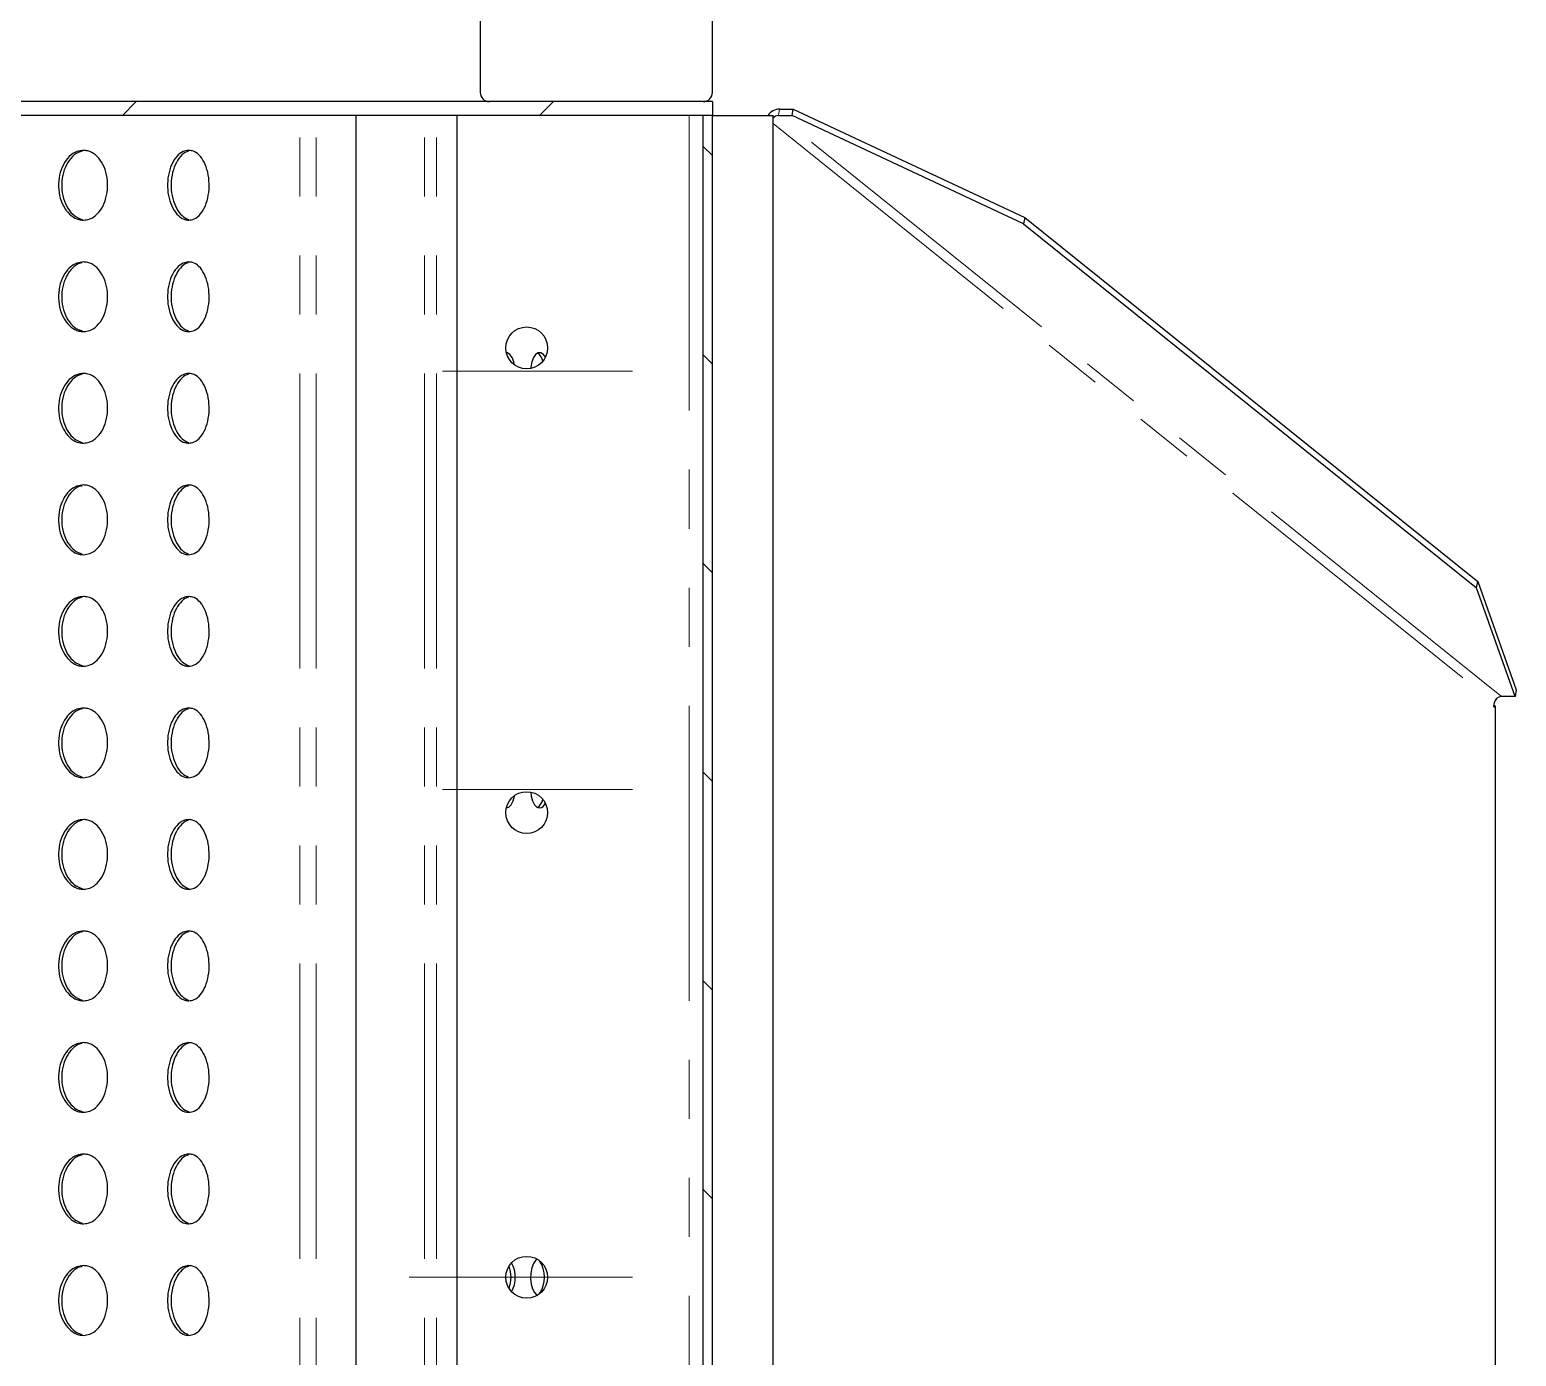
# Model space of a CAD drawing. Header units: millimetres. Extents: x 0 to 594, y 0 to 420.
# Drawn here: x 182.92 to 214.93, y 99.84 to 128.39 of the extents above; entities that cross this region are included whole.
import ezdxf

# ---------------------------------------------------------------- set-up
doc = ezdxf.new("R2010")
doc.units = ezdxf.units.MM
doc.linetypes.add('CENTERX2', pattern=[20.32, 12.7, -2.54, 2.54, -2.54])
doc.linetypes.add('PHANTOM', pattern=[12.7, 6.35, -1.27, 1.27, -1.27, 1.27, -1.27])

msp = doc.modelspace()

# ---------------------------------------------------------------- hatches: boundary and pattern name
at = {"linetype": 'Continuous', "lineweight": 18}
h = msp.add_hatch(dxfattribs=at)
h.set_pattern_fill('ANSI32', color=256, style=0)
h.paths.add_polyline_path([(197.6166, 126.539), (197.6166, 126.839), (167.9166, 126.839), (167.9166, 126.539)], flags=0)
h = msp.add_hatch(dxfattribs=at)
h.set_pattern_fill('ANSI31', color=256, angle=90, style=0)
h.paths.add_polyline_path([(197.4166, 126.539), (197.4166, 76.539), (197.6166, 76.539), (197.6166, 126.539)], flags=0)

# ---------------------------------------------------------------- linework, layer by layer
at = {"color": 7, "linetype": 'Continuous', "lineweight": 25}
for p, q in [((192.6166, 131.639), (192.6166, 127.039)), ((197.6166, 127.039), (197.6166, 131.639)), ((197.6166, 126.839), (167.9166, 126.839)), ((197.6166, 126.839), (197.6166, 126.539)), ((197.6166, 126.539), (167.9166, 126.539)), ((189.9434, 76.539), (189.9434, 126.539)), ((192.1166, 76.539), (192.1166, 126.539)), ((197.6166, 126.539), (197.4166, 126.539)), ((197.4166, 76.539), (197.4166, 126.539)), ((197.6166, 76.539), (197.6166, 126.539)), ((197.6166, 126.539), (198.9223, 126.539)), ((198.9223, 76.539), (198.9223, 126.539)), ((199.038, 126.539), (199.3314, 126.539)), ((199.0638, 126.679), (199.3572, 126.679)), ((199.3314, 126.539), (199.3572, 126.679)), ((204.3142, 124.2056), (199.3314, 126.539)), ((199.3572, 126.679), (204.34, 124.3456)), ((204.34, 124.3456), (204.3142, 124.2056)), ((204.3142, 124.2056), (214.0702, 116.3723)), ((204.34, 124.3456), (214.096, 116.5123)), ((214.0702, 116.3723), (214.096, 116.5123)), ((214.8996, 114.039), (214.0702, 116.3723)), ((214.096, 116.5123), (214.9254, 114.179)), ((214.8996, 114.039), (214.6062, 114.039)), ((214.9254, 114.179), (214.8996, 114.039)), ((214.4488, 113.899), (214.4359, 113.829)), ((214.4359, 113.829), (214.4694, 113.8021)), ((214.4746, 113.8301), (214.4361, 113.8301)), ((214.4694, 113.8021), (214.4746, 113.8301)), ((214.4746, 89.2479), (214.4746, 113.8301))]:
    msp.add_line(p, q, dxfattribs=at)
at = {"color": 8, "linetype": 'PHANTOM', "lineweight": 18}
for p, q in [((188.7298, 76.539), (188.7298, 126.539)), ((189.0845, 76.539), (189.0845, 126.539)), ((191.4145, 76.539), (191.4145, 126.539)), ((191.6743, 76.539), (191.6743, 126.539)), ((197.1166, 126.539), (197.1166, 76.539)), ((199.038, 126.539), (199.0638, 126.679)), ((214.6062, 114.039), (199.038, 126.539)), ((198.9223, 126.3655), (214.4488, 113.899))]:
    msp.add_line(p, q, dxfattribs=at)
at = {"color": 7, "linetype": 'CENTERX2', "lineweight": 18, "ltscale": 2}
for p, q in [((191.8048, 121.039), (195.8926, 121.039)), ((191.8048, 112.039), (195.8926, 112.039)), ((191.0863, 101.539), (195.8926, 101.539))]:
    msp.add_line(p, q, dxfattribs=at)
at = {"color": 7, "linetype": 'Continuous', "lineweight": 25, "flags": 128}
for points in [[(193.3545, 121.1732), (193.34, 121.239), (193.3044, 121.3322), (193.2572, 121.3994), (193.2026, 121.4345), (193.174, 121.439)], [(194.0195, 121.3386), (193.9757, 121.3994), (193.9211, 121.4345), (193.864, 121.4345), (193.8094, 121.3994), (193.7622, 121.3322), (193.7266, 121.239), (193.7058, 121.128), (193.703, 121.0974)], [(193.174, 111.639), (193.2305, 111.6568), (193.282, 111.7085), (193.3238, 111.7896), (193.3524, 111.8928), (193.3545, 111.9048)], [(193.703, 111.9806), (193.7142, 111.8928), (193.7428, 111.7896), (193.7846, 111.7085), (193.8361, 111.6568), (193.8926, 111.639)], [(193.8487, 101.9283), (193.8094, 101.8994), (193.7622, 101.8322), (193.7266, 101.739), (193.7058, 101.628), (193.7015, 101.5091), (193.7142, 101.3928), (193.7428, 101.2896), (193.7846, 101.2085), (193.8361, 101.1568), (193.8487, 101.1496)]]:
    msp.add_lwpolyline(points, dxfattribs=at)
at = {"color": 7, "linetype": 'Continuous', "lineweight": 25}
for centre in [(193.6166, 121.539), (193.6166, 111.539), (193.6166, 101.539)]:
    msp.add_circle(centre, 0.45, dxfattribs=at)
for centre, radius, start, end in [((192.8166, 127.039), 0.2, 180, 270), ((197.4166, 127.039), 0.2, 270, 0), ((199.0779, 126.3534), 0.3259, 92.46666, 145.28692), ((199.044, 126.3792), 0.1599, 92.14119, 139.5794), ((193.6968, 121.1992), 0.2749, 11.78962, 56.47263), ((214.6162, 113.8692), 0.1701, 93.36571, 169.9155), ((193.6956, 111.8796), 0.2763, 303.64146, 348.09606), ((193.8636, 111.8061), 0.1696, 279.83451, 336.83869), ((192.6965, 101.539), 0.674, 332.32355, 27.67645), ((193.3731, 101.539), 0.6296, 325.65942, 34.34058), ((192.5339, 101.539), 0.7453, 340.9209, 19.0791)]:
    msp.add_arc(centre, radius, start, end, dxfattribs=at)
for points, knots in [([(184.0707, 125.789), (184.0232, 125.7839), (183.9168, 125.7724), (183.7627, 125.6675), (183.6316, 125.4904), (183.5492, 125.2608), (183.526, 125.0061), (183.565, 124.7546), (183.6617, 124.5349), (183.8041, 124.3737), (183.9489, 124.2977), (184.0392, 124.2912), (184.0707, 124.289)], [0, 0, 0, 0, 0.08595262, 0.19259479, 0.29929394, 0.40619782, 0.51358396, 0.62122727, 0.72871238, 0.83594755, 0.94293572, 1, 1, 1, 1]), ([(184.0425, 125.7703), (184.0281, 125.7681), (183.9548, 125.757), (183.8318, 125.6642), (183.6998, 125.4889), (183.6178, 125.2577), (183.5952, 125.0034), (183.6348, 124.7523), (183.732, 124.5354), (183.8727, 124.3704), (183.9865, 124.3252), (184.0426, 124.303)], [0, 0, 0, 0, 0.0297633, 0.1515574, 0.2733964, 0.3950162, 0.5167271, 0.6384731, 0.7600679, 0.8816969, 1, 1, 1, 1]), ([(184.0707, 124.289), (184.1184, 124.2942), (184.2253, 124.3057), (184.3765, 124.4116), (184.5029, 124.5904), (184.5806, 124.8212), (184.6015, 125.0758), (184.564, 125.3258), (184.472, 125.5437), (184.3349, 125.7041), (184.1928, 125.7803), (184.1022, 125.7867), (184.0707, 125.789)], [0, 0, 0, 0, 0.0865727, 0.1939088, 0.3013118, 0.4084556, 0.5153367, 0.6219469, 0.7284998, 0.8353958, 0.9426932, 1, 1, 1, 1]), ([(186.3389, 125.789), (186.2986, 125.7839), (186.2082, 125.7724), (186.0768, 125.6675), (185.9647, 125.4904), (185.8941, 125.2608), (185.8742, 125.0061), (185.9076, 124.7546), (185.9905, 124.5349), (186.1121, 124.3737), (186.2355, 124.2977), (186.3122, 124.2912), (186.3389, 124.289)], [0, 0, 0, 0, 0.0859519, 0.1925938, 0.2992924, 0.4061959, 0.5135822, 0.6212256, 0.7287102, 0.8359453, 0.9429357, 1, 1, 1, 1]), ([(186.3348, 125.7703), (186.3225, 125.7681), (186.2602, 125.757), (186.1553, 125.6642), (186.0424, 125.4889), (185.9721, 125.2577), (185.9528, 125.0034), (185.9867, 124.7523), (186.07, 124.5354), (186.1902, 124.3704), (186.2871, 124.3252), (186.3349, 124.303)], [0, 0, 0, 0, 0.0297714, 0.1515621, 0.2734006, 0.3950184, 0.5167274, 0.6384719, 0.7600637, 0.8816904, 1, 1, 1, 1]), ([(186.3389, 124.289), (186.3794, 124.2942), (186.4701, 124.3057), (186.5979, 124.4116), (186.7044, 124.5904), (186.7697, 124.8212), (186.7873, 125.0758), (186.7557, 125.3258), (186.6784, 125.5437), (186.5628, 125.7041), (186.4426, 125.7803), (186.3657, 125.7867), (186.3389, 125.789)], [0, 0, 0, 0, 0.0865727, 0.1939068, 0.3013093, 0.4084535, 0.5153348, 0.6219455, 0.7284978, 0.8353939, 0.9426914, 1, 1, 1, 1]), ([(184.0707, 123.389), (184.0232, 123.3839), (183.9168, 123.3724), (183.7627, 123.2675), (183.6316, 123.0904), (183.5492, 122.8608), (183.526, 122.6061), (183.565, 122.3546), (183.6617, 122.1349), (183.8041, 121.9737), (183.9489, 121.8977), (184.0392, 121.8912), (184.0707, 121.889)], [0, 0, 0, 0, 0.0859526, 0.1925948, 0.2992938, 0.4061977, 0.5135842, 0.6212272, 0.7287123, 0.8359477, 0.9429357, 1, 1, 1, 1]), ([(184.0425, 123.3703), (184.0281, 123.3681), (183.9548, 123.357), (183.8318, 123.2642), (183.6998, 123.0889), (183.6178, 122.8577), (183.5952, 122.6034), (183.6348, 122.3523), (183.732, 122.1354), (183.8727, 121.9704), (183.9865, 121.9252), (184.0426, 121.903)], [0, 0, 0, 0, 0.0297634, 0.1515573, 0.2733965, 0.3950161, 0.516727, 0.638473, 0.7600678, 0.881697, 1, 1, 1, 1]), ([(184.0707, 121.889), (184.1184, 121.8942), (184.2253, 121.9057), (184.3765, 122.0116), (184.5029, 122.1904), (184.5806, 122.4212), (184.6015, 122.6758), (184.564, 122.9258), (184.472, 123.1437), (184.3349, 123.3041), (184.1928, 123.3803), (184.1022, 123.3867), (184.0707, 123.389)], [0, 0, 0, 0, 0.0865727, 0.1939088, 0.3013118, 0.4084556, 0.5153364, 0.6219469, 0.7284997, 0.8353958, 0.9426932, 1, 1, 1, 1]), ([(186.3389, 123.389), (186.2986, 123.3839), (186.2082, 123.3724), (186.0768, 123.2675), (185.9647, 123.0904), (185.8941, 122.8608), (185.8742, 122.6061), (185.9076, 122.3546), (185.9905, 122.1349), (186.1121, 121.9737), (186.2355, 121.8977), (186.3122, 121.8912), (186.3389, 121.889)], [0, 0, 0, 0, 0.0859519, 0.1925938, 0.2992923, 0.4061958, 0.5135824, 0.6212256, 0.7287101, 0.8359454, 0.9429357, 1, 1, 1, 1]), ([(186.3348, 123.3703), (186.3225, 123.3681), (186.2602, 123.357), (186.1553, 123.2642), (186.0424, 123.0889), (185.9721, 122.8577), (185.9528, 122.6034), (185.9867, 122.3523), (186.07, 122.1354), (186.1902, 121.9704), (186.2871, 121.9252), (186.3349, 121.903)], [0, 0, 0, 0, 0.02977136, 0.15156205, 0.2734006, 0.3950182, 0.51672724, 0.63847176, 0.76006354, 0.88169044, 1, 1, 1, 1]), ([(186.3389, 121.889), (186.3794, 121.8942), (186.4701, 121.9057), (186.5979, 122.0116), (186.7044, 122.1904), (186.7697, 122.4212), (186.7873, 122.6758), (186.7557, 122.9258), (186.6784, 123.1437), (186.5628, 123.3041), (186.4426, 123.3803), (186.3657, 123.3867), (186.3389, 123.389)], [0, 0, 0, 0, 0.08657271, 0.19390685, 0.30130933, 0.40845349, 0.51533447, 0.62194558, 0.72849772, 0.83539392, 0.94269138, 1, 1, 1, 1]), ([(184.0707, 120.989), (184.0232, 120.9839), (183.9168, 120.9724), (183.7627, 120.8675), (183.6316, 120.6904), (183.5492, 120.4608), (183.526, 120.2061), (183.565, 119.9546), (183.6617, 119.7349), (183.8041, 119.5737), (183.9489, 119.4977), (184.0392, 119.4912), (184.0707, 119.489)], [0, 0, 0, 0, 0.0859526, 0.1925948, 0.2992939, 0.4061978, 0.5135839, 0.6212272, 0.7287124, 0.8359475, 0.9429357, 1, 1, 1, 1]), ([(184.0425, 120.9703), (184.0281, 120.9681), (183.9548, 120.957), (183.8318, 120.8642), (183.6998, 120.6889), (183.6178, 120.4577), (183.5952, 120.2034), (183.6348, 119.9523), (183.732, 119.7354), (183.8727, 119.5704), (183.9865, 119.5252), (184.0426, 119.503)], [0, 0, 0, 0, 0.0297633, 0.1515574, 0.2733963, 0.3950163, 0.5167271, 0.6384732, 0.7600679, 0.8816969, 1, 1, 1, 1]), ([(184.0707, 119.489), (184.1184, 119.4942), (184.2253, 119.5057), (184.3765, 119.6116), (184.5029, 119.7904), (184.5806, 120.0212), (184.6015, 120.2758), (184.564, 120.5258), (184.472, 120.7437), (184.3349, 120.9041), (184.1928, 120.9803), (184.1022, 120.9867), (184.0707, 120.989)], [0, 0, 0, 0, 0.0865727, 0.1939088, 0.3013118, 0.4084556, 0.5153367, 0.6219469, 0.7284997, 0.8353958, 0.9426932, 1, 1, 1, 1]), ([(186.3389, 120.989), (186.2986, 120.9839), (186.2082, 120.9724), (186.0768, 120.8675), (185.9647, 120.6904), (185.8941, 120.4608), (185.8742, 120.2061), (185.9076, 119.9546), (185.9905, 119.7349), (186.1121, 119.5737), (186.2355, 119.4977), (186.3122, 119.4912), (186.3389, 119.489)], [0, 0, 0, 0, 0.0859519, 0.1925938, 0.2992923, 0.4061959, 0.5135822, 0.6212256, 0.7287101, 0.8359453, 0.9429357, 1, 1, 1, 1]), ([(186.3348, 120.9703), (186.3225, 120.9681), (186.2602, 120.957), (186.1553, 120.8642), (186.0424, 120.6889), (185.9721, 120.4577), (185.9528, 120.2034), (185.9867, 119.9523), (186.07, 119.7354), (186.1902, 119.5704), (186.2871, 119.5252), (186.3349, 119.503)], [0, 0, 0, 0, 0.0297713, 0.1515622, 0.2734005, 0.3950184, 0.5167274, 0.638472, 0.7600638, 0.8816904, 1, 1, 1, 1]), ([(186.3389, 119.489), (186.3794, 119.4942), (186.4701, 119.5057), (186.5979, 119.6116), (186.7044, 119.7904), (186.7697, 120.0212), (186.7873, 120.2758), (186.7557, 120.5258), (186.6784, 120.7437), (186.5628, 120.9041), (186.4426, 120.9803), (186.3657, 120.9867), (186.3389, 120.989)], [0, 0, 0, 0, 0.0865727, 0.1939068, 0.3013093, 0.4084535, 0.5153348, 0.6219456, 0.7284977, 0.8353939, 0.9426914, 1, 1, 1, 1]), ([(184.0707, 118.589), (184.0232, 118.5839), (183.9168, 118.5724), (183.7627, 118.4675), (183.6316, 118.2904), (183.5492, 118.0608), (183.526, 117.8061), (183.565, 117.5546), (183.6617, 117.3349), (183.8041, 117.1737), (183.9489, 117.0977), (184.0392, 117.0912), (184.0707, 117.089)], [0, 0, 0, 0, 0.0859527, 0.1925947, 0.299294, 0.4061979, 0.5135841, 0.6212271, 0.7287125, 0.8359476, 0.9429357, 1, 1, 1, 1]), ([(184.0425, 118.5703), (184.0281, 118.5681), (183.9548, 118.557), (183.8318, 118.4642), (183.6998, 118.2889), (183.6178, 118.0577), (183.5952, 117.8034), (183.6348, 117.5523), (183.732, 117.3354), (183.8727, 117.1704), (183.9865, 117.1252), (184.0426, 117.103)], [0, 0, 0, 0, 0.0297633, 0.1515573, 0.2733964, 0.3950164, 0.5167269, 0.6384733, 0.7600678, 0.8816968, 1, 1, 1, 1]), ([(184.0707, 117.089), (184.1184, 117.0942), (184.2253, 117.1057), (184.3765, 117.2116), (184.5029, 117.3904), (184.5806, 117.6212), (184.6015, 117.8758), (184.564, 118.1258), (184.472, 118.3437), (184.3349, 118.5041), (184.1928, 118.5803), (184.1022, 118.5867), (184.0707, 118.589)], [0, 0, 0, 0, 0.0865726, 0.193909, 0.3013118, 0.4084556, 0.5153367, 0.621947, 0.7284998, 0.8353957, 0.9426932, 1, 1, 1, 1]), ([(186.3389, 118.589), (186.2986, 118.5839), (186.2082, 118.5724), (186.0768, 118.4675), (185.9647, 118.2904), (185.8941, 118.0608), (185.8742, 117.8061), (185.9076, 117.5546), (185.9905, 117.3349), (186.1121, 117.1737), (186.2355, 117.0977), (186.3122, 117.0912), (186.3389, 117.089)], [0, 0, 0, 0, 0.085952, 0.1925937, 0.2992924, 0.406196, 0.5135823, 0.6212254, 0.7287102, 0.8359454, 0.9429357, 1, 1, 1, 1]), ([(186.3348, 118.5703), (186.3225, 118.5681), (186.2602, 118.557), (186.1553, 118.4642), (186.0424, 118.2889), (185.9721, 118.0577), (185.9528, 117.8034), (185.9867, 117.5523), (186.07, 117.3354), (186.1902, 117.1704), (186.2871, 117.1252), (186.3349, 117.103)], [0, 0, 0, 0, 0.0297713, 0.151562, 0.2734006, 0.3950186, 0.5167273, 0.6384722, 0.7600637, 0.8816904, 1, 1, 1, 1]), ([(186.3389, 117.089), (186.3794, 117.0942), (186.4701, 117.1057), (186.5979, 117.2116), (186.7044, 117.3904), (186.7697, 117.6212), (186.7873, 117.8758), (186.7557, 118.1258), (186.6784, 118.3437), (186.5628, 118.5041), (186.4426, 118.5803), (186.3657, 118.5867), (186.3389, 118.589)], [0, 0, 0, 0, 0.0865727, 0.1939071, 0.3013094, 0.4084535, 0.5153348, 0.6219456, 0.7284978, 0.8353938, 0.9426914, 1, 1, 1, 1]), ([(184.0707, 116.189), (184.0232, 116.1839), (183.9168, 116.1724), (183.7627, 116.0675), (183.6316, 115.8904), (183.5492, 115.6608), (183.526, 115.4061), (183.565, 115.1546), (183.6617, 114.9349), (183.8041, 114.7737), (183.9489, 114.6977), (184.0392, 114.6912), (184.0707, 114.689)], [0, 0, 0, 0, 0.0859526, 0.1925949, 0.2992937, 0.4061975, 0.5135843, 0.6212273, 0.7287121, 0.8359477, 0.9429357, 1, 1, 1, 1]), ([(184.0425, 116.1703), (184.0281, 116.1681), (183.9548, 116.157), (183.8318, 116.0642), (183.6998, 115.8889), (183.6178, 115.6577), (183.5952, 115.4034), (183.6348, 115.1523), (183.732, 114.9354), (183.8727, 114.7704), (183.9865, 114.7252), (184.0426, 114.703)], [0, 0, 0, 0, 0.0297634, 0.1515574, 0.2733966, 0.3950159, 0.5167271, 0.6384729, 0.760068, 0.881697, 1, 1, 1, 1]), ([(184.0707, 114.689), (184.1184, 114.6942), (184.2253, 114.7057), (184.3765, 114.8116), (184.5029, 114.9904), (184.5806, 115.2212), (184.6015, 115.4758), (184.564, 115.7258), (184.472, 115.9437), (184.3349, 116.1041), (184.1928, 116.1803), (184.1022, 116.1867), (184.0707, 116.189)], [0, 0, 0, 0, 0.0865727, 0.1939088, 0.3013116, 0.4084554, 0.5153365, 0.6219468, 0.7284996, 0.8353959, 0.9426932, 1, 1, 1, 1]), ([(186.3389, 116.189), (186.2986, 116.1839), (186.2082, 116.1724), (186.0768, 116.0675), (185.9647, 115.8904), (185.8941, 115.6608), (185.8742, 115.4061), (185.9076, 115.1546), (185.9905, 114.9349), (186.1121, 114.7737), (186.2355, 114.6977), (186.3122, 114.6912), (186.3389, 114.689)], [0, 0, 0, 0, 0.08595188, 0.19259385, 0.2992921, 0.40619565, 0.51358255, 0.62122567, 0.7287099, 0.83594542, 0.94293575, 1, 1, 1, 1]), ([(186.3348, 116.1703), (186.3225, 116.1681), (186.2602, 116.157), (186.1553, 116.0642), (186.0424, 115.8889), (185.9721, 115.6577), (185.9528, 115.4034), (185.9867, 115.1523), (186.07, 114.9354), (186.1902, 114.7704), (186.2871, 114.7252), (186.3349, 114.703)], [0, 0, 0, 0, 0.0297714, 0.1515621, 0.2734007, 0.395018, 0.5167274, 0.6384716, 0.7600637, 0.8816904, 1, 1, 1, 1]), ([(186.3389, 114.689), (186.3794, 114.6942), (186.4701, 114.7057), (186.5979, 114.8116), (186.7044, 114.9904), (186.7697, 115.2212), (186.7873, 115.4758), (186.7557, 115.7258), (186.6784, 115.9437), (186.5628, 116.1041), (186.4426, 116.1803), (186.3657, 116.1867), (186.3389, 116.189)], [0, 0, 0, 0, 0.0865728, 0.1939069, 0.3013092, 0.4084533, 0.5153346, 0.6219455, 0.7284976, 0.835394, 0.9426914, 1, 1, 1, 1]), ([(184.0707, 113.789), (184.0232, 113.7839), (183.9168, 113.7724), (183.7627, 113.6675), (183.6316, 113.4904), (183.5492, 113.2608), (183.526, 113.0061), (183.565, 112.7546), (183.6617, 112.5349), (183.8041, 112.3737), (183.9489, 112.2977), (184.0392, 112.2912), (184.0707, 112.289)], [0, 0, 0, 0, 0.0859526, 0.192595, 0.2992938, 0.4061977, 0.5135839, 0.6212275, 0.7287124, 0.8359476, 0.9429357, 1, 1, 1, 1]), ([(184.0425, 113.7703), (184.0281, 113.7681), (183.9548, 113.757), (183.8318, 113.6642), (183.6998, 113.4889), (183.6178, 113.2577), (183.5952, 113.0034), (183.6348, 112.7523), (183.732, 112.5354), (183.8727, 112.3704), (183.9865, 112.3252), (184.0426, 112.303)], [0, 0, 0, 0, 0.0297633, 0.1515575, 0.2733962, 0.3950161, 0.5167266, 0.638473, 0.7600681, 0.881697, 1, 1, 1, 1]), ([(184.0707, 112.289), (184.1184, 112.2942), (184.2253, 112.3057), (184.3765, 112.4116), (184.5029, 112.5904), (184.5806, 112.8212), (184.6015, 113.0758), (184.564, 113.3258), (184.472, 113.5437), (184.3349, 113.7041), (184.1928, 113.7803), (184.1022, 113.7867), (184.0707, 113.789)], [0, 0, 0, 0, 0.08657273, 0.19390881, 0.30131161, 0.40845541, 0.51533651, 0.62194737, 0.72849964, 0.8353959, 0.94269317, 1, 1, 1, 1]), ([(186.3389, 113.789), (186.2986, 113.7839), (186.2082, 113.7724), (186.0768, 113.6675), (185.9647, 113.4904), (185.8941, 113.2608), (185.8742, 113.0061), (185.9076, 112.7546), (185.9905, 112.5349), (186.1121, 112.3737), (186.2355, 112.2977), (186.3122, 112.2912), (186.3389, 112.289)], [0, 0, 0, 0, 0.0859519, 0.1925939, 0.2992922, 0.4061958, 0.5135821, 0.6212259, 0.7287101, 0.8359453, 0.9429357, 1, 1, 1, 1]), ([(186.3348, 113.7703), (186.3225, 113.7681), (186.2602, 113.757), (186.1553, 113.6642), (186.0424, 113.4889), (185.9721, 113.2577), (185.9528, 113.0034), (185.9867, 112.7523), (186.07, 112.5354), (186.1902, 112.3704), (186.2871, 112.3252), (186.3349, 112.303)], [0, 0, 0, 0, 0.0297713, 0.1515623, 0.2734003, 0.3950182, 0.5167269, 0.6384717, 0.7600638, 0.8816905, 1, 1, 1, 1]), ([(186.3389, 112.289), (186.3794, 112.2942), (186.4701, 112.3057), (186.5979, 112.4116), (186.7044, 112.5904), (186.7697, 112.8212), (186.7873, 113.0758), (186.7557, 113.3258), (186.6784, 113.5437), (186.5628, 113.7041), (186.4426, 113.7803), (186.3657, 113.7867), (186.3389, 113.789)], [0, 0, 0, 0, 0.08657276, 0.19390689, 0.30130916, 0.40845331, 0.51533461, 0.62194602, 0.72849763, 0.83539403, 0.94269138, 1, 1, 1, 1]), ([(184.0707, 111.389), (184.0232, 111.3839), (183.9168, 111.3724), (183.7627, 111.2675), (183.6316, 111.0904), (183.5492, 110.8608), (183.526, 110.6061), (183.565, 110.3546), (183.6617, 110.1349), (183.8041, 109.9737), (183.9489, 109.8977), (184.0392, 109.8912), (184.0707, 109.889)], [0, 0, 0, 0, 0.0859527, 0.1925947, 0.299294, 0.4061979, 0.5135841, 0.6212271, 0.7287125, 0.8359476, 0.9429357, 1, 1, 1, 1]), ([(184.0425, 111.3703), (184.0281, 111.3681), (183.9548, 111.357), (183.8318, 111.2642), (183.6998, 111.0889), (183.6178, 110.8577), (183.5952, 110.6034), (183.6348, 110.3523), (183.732, 110.1354), (183.8727, 109.9704), (183.9865, 109.9252), (184.0426, 109.903)], [0, 0, 0, 0, 0.0297633, 0.1515573, 0.2733964, 0.3950164, 0.5167269, 0.6384733, 0.7600678, 0.8816968, 1, 1, 1, 1]), ([(184.0707, 109.889), (184.1184, 109.8942), (184.2253, 109.9057), (184.3765, 110.0116), (184.5029, 110.1904), (184.5806, 110.4212), (184.6015, 110.6758), (184.564, 110.9258), (184.472, 111.1437), (184.3349, 111.3041), (184.1928, 111.3803), (184.1022, 111.3867), (184.0707, 111.389)], [0, 0, 0, 0, 0.0865726, 0.1939087, 0.3013119, 0.4084557, 0.5153362, 0.621947, 0.7284998, 0.8353957, 0.9426932, 1, 1, 1, 1]), ([(186.3389, 111.389), (186.2986, 111.3839), (186.2082, 111.3724), (186.0768, 111.2675), (185.9647, 111.0904), (185.8941, 110.8608), (185.8742, 110.6061), (185.9076, 110.3546), (185.9905, 110.1349), (186.1121, 109.9737), (186.2355, 109.8977), (186.3122, 109.8912), (186.3389, 109.889)], [0, 0, 0, 0, 0.085952, 0.1925937, 0.2992924, 0.406196, 0.5135823, 0.6212254, 0.7287102, 0.8359454, 0.9429357, 1, 1, 1, 1]), ([(186.3348, 111.3703), (186.3225, 111.3681), (186.2602, 111.357), (186.1553, 111.2642), (186.0424, 111.0889), (185.9721, 110.8577), (185.9528, 110.6034), (185.9867, 110.3523), (186.07, 110.1354), (186.1902, 109.9704), (186.2871, 109.9252), (186.3349, 109.903)], [0, 0, 0, 0, 0.02977132, 0.15156201, 0.27340056, 0.39501848, 0.51672717, 0.63847204, 0.76006352, 0.88169019, 1, 1, 1, 1]), ([(186.3389, 109.889), (186.3794, 109.8942), (186.4701, 109.9057), (186.5979, 110.0116), (186.7044, 110.1904), (186.7697, 110.4212), (186.7873, 110.6758), (186.7557, 110.9258), (186.6784, 111.1437), (186.5628, 111.3041), (186.4426, 111.3803), (186.3657, 111.3867), (186.3389, 111.389)], [0, 0, 0, 0, 0.0865727, 0.1939068, 0.3013095, 0.4084536, 0.5153343, 0.6219457, 0.7284978, 0.8353938, 0.9426914, 1, 1, 1, 1]), ([(184.0707, 108.989), (184.0232, 108.9839), (183.9168, 108.9724), (183.7627, 108.8675), (183.6316, 108.6904), (183.5492, 108.4608), (183.526, 108.2061), (183.565, 107.9546), (183.6617, 107.7349), (183.8041, 107.5737), (183.9489, 107.4977), (184.0392, 107.4912), (184.0707, 107.489)], [0, 0, 0, 0, 0.0859526, 0.1925949, 0.2992942, 0.4061975, 0.5135842, 0.6212272, 0.7287121, 0.8359477, 0.9429357, 1, 1, 1, 1]), ([(184.0425, 108.9703), (184.0281, 108.9681), (183.9548, 108.957), (183.8318, 108.8642), (183.6998, 108.6889), (183.6178, 108.4577), (183.5952, 108.2034), (183.6348, 107.9523), (183.732, 107.7354), (183.8727, 107.5704), (183.9865, 107.5252), (184.0426, 107.503)], [0, 0, 0, 0, 0.0297633, 0.1515573, 0.2733965, 0.3950158, 0.516727, 0.6384735, 0.760068, 0.881697, 1, 1, 1, 1]), ([(184.0707, 107.489), (184.1184, 107.4942), (184.2253, 107.5057), (184.3765, 107.6116), (184.5029, 107.7904), (184.5806, 108.0212), (184.6015, 108.2758), (184.564, 108.5258), (184.472, 108.7437), (184.3349, 108.9041), (184.1928, 108.9803), (184.1022, 108.9867), (184.0707, 108.989)], [0, 0, 0, 0, 0.0865727, 0.1939089, 0.3013117, 0.4084555, 0.5153366, 0.6219469, 0.7284998, 0.8353956, 0.9426932, 1, 1, 1, 1]), ([(186.3389, 108.989), (186.2986, 108.9839), (186.2082, 108.9724), (186.0768, 108.8675), (185.9647, 108.6904), (185.8941, 108.4608), (185.8742, 108.2061), (185.9076, 107.9546), (185.9905, 107.7349), (186.1121, 107.5737), (186.2355, 107.4977), (186.3122, 107.4912), (186.3389, 107.489)], [0, 0, 0, 0, 0.0859519, 0.1925939, 0.2992926, 0.4061956, 0.5135825, 0.6212256, 0.7287099, 0.8359454, 0.9429357, 1, 1, 1, 1]), ([(186.3348, 108.9703), (186.3225, 108.9681), (186.2602, 108.957), (186.1553, 108.8642), (186.0424, 108.6889), (185.9721, 108.4577), (185.9528, 108.2034), (185.9867, 107.9523), (186.07, 107.7354), (186.1902, 107.5704), (186.2871, 107.5252), (186.3349, 107.503)], [0, 0, 0, 0, 0.0297714, 0.1515621, 0.2734007, 0.395018, 0.5167274, 0.6384723, 0.7600637, 0.8816904, 1, 1, 1, 1]), ([(186.3389, 107.489), (186.3794, 107.4942), (186.4701, 107.5057), (186.5979, 107.6116), (186.7044, 107.7904), (186.7697, 108.0212), (186.7873, 108.2758), (186.7557, 108.5258), (186.6784, 108.7437), (186.5628, 108.9041), (186.4426, 108.9803), (186.3657, 108.9867), (186.3389, 108.989)], [0, 0, 0, 0, 0.08657278, 0.19390694, 0.30130924, 0.40845342, 0.51533474, 0.62194557, 0.72849774, 0.83539377, 0.94269136, 1, 1, 1, 1]), ([(184.0707, 106.589), (184.0232, 106.5839), (183.9168, 106.5724), (183.7627, 106.4675), (183.6316, 106.2904), (183.5492, 106.0608), (183.526, 105.8061), (183.565, 105.5546), (183.6617, 105.3349), (183.8041, 105.1737), (183.9489, 105.0977), (184.0392, 105.0912), (184.0707, 105.089)], [0, 0, 0, 0, 0.0859527, 0.1925948, 0.2992941, 0.406198, 0.5135836, 0.6212273, 0.7287122, 0.8359478, 0.9429357, 1, 1, 1, 1]), ([(184.0425, 106.5703), (184.0281, 106.5681), (183.9548, 106.557), (183.8318, 106.4642), (183.6998, 106.2889), (183.6178, 106.0577), (183.5952, 105.8034), (183.6348, 105.5523), (183.732, 105.3354), (183.8727, 105.1704), (183.9865, 105.1252), (184.0426, 105.103)], [0, 0, 0, 0, 0.0297634, 0.1515574, 0.273396, 0.395016, 0.5167265, 0.6384736, 0.760068, 0.881697, 1, 1, 1, 1]), ([(184.0707, 105.089), (184.1184, 105.0942), (184.2253, 105.1057), (184.3765, 105.2116), (184.5029, 105.3904), (184.5806, 105.6212), (184.6015, 105.8758), (184.564, 106.1258), (184.472, 106.3437), (184.3349, 106.5041), (184.1928, 106.5803), (184.1022, 106.5867), (184.0707, 106.589)], [0, 0, 0, 0, 0.0865725, 0.1939086, 0.3013123, 0.4084561, 0.5153365, 0.6219468, 0.7285001, 0.8353956, 0.9426932, 1, 1, 1, 1]), ([(186.3389, 106.589), (186.2986, 106.5839), (186.2082, 106.5724), (186.0768, 106.4675), (185.9647, 106.2904), (185.8941, 106.0608), (185.8742, 105.8061), (185.9076, 105.5546), (185.9905, 105.3349), (186.1121, 105.1737), (186.2355, 105.0977), (186.3122, 105.0912), (186.3389, 105.089)], [0, 0, 0, 0, 0.085952, 0.1925938, 0.2992925, 0.4061962, 0.5135819, 0.6212257, 0.72871, 0.8359455, 0.9429357, 1, 1, 1, 1]), ([(186.3348, 106.5703), (186.3225, 106.5681), (186.2602, 106.557), (186.1553, 106.4642), (186.0424, 106.2889), (185.9721, 106.0577), (185.9528, 105.8034), (185.9867, 105.5523), (186.07, 105.3354), (186.1902, 105.1704), (186.2871, 105.1252), (186.3349, 105.103)], [0, 0, 0, 0, 0.0297713, 0.151562, 0.2734, 0.3950179, 0.5167266, 0.6384721, 0.7600636, 0.8816902, 1, 1, 1, 1]), ([(186.3389, 105.089), (186.3794, 105.0942), (186.4701, 105.1057), (186.5979, 105.2116), (186.7044, 105.3904), (186.7697, 105.6212), (186.7873, 105.8758), (186.7557, 106.1258), (186.6784, 106.3437), (186.5628, 106.5041), (186.4426, 106.5803), (186.3657, 106.5867), (186.3389, 106.589)], [0, 0, 0, 0, 0.0865726, 0.1939067, 0.3013098, 0.408454, 0.5153346, 0.6219454, 0.7284981, 0.8353937, 0.9426914, 1, 1, 1, 1]), ([(184.0707, 104.189), (184.0232, 104.1839), (183.9168, 104.1724), (183.7627, 104.0675), (183.6316, 103.8904), (183.5492, 103.6608), (183.526, 103.4061), (183.565, 103.1546), (183.6617, 102.9349), (183.8041, 102.7737), (183.9489, 102.6977), (184.0392, 102.6912), (184.0707, 102.689)], [0, 0, 0, 0, 0.0859527, 0.1925947, 0.299294, 0.4061979, 0.5135846, 0.621227, 0.7287119, 0.8359474, 0.9429357, 1, 1, 1, 1]), ([(184.0425, 104.1703), (184.0281, 104.1681), (183.9548, 104.157), (183.8318, 104.0642), (183.6998, 103.8889), (183.6178, 103.6577), (183.5952, 103.4034), (183.6348, 103.1523), (183.732, 102.9354), (183.8727, 102.7704), (183.9865, 102.7252), (184.0426, 102.703)], [0, 0, 0, 0, 0.0297632, 0.1515572, 0.2733969, 0.3950157, 0.5167276, 0.6384734, 0.7600679, 0.881697, 1, 1, 1, 1]), ([(184.0707, 102.689), (184.1184, 102.6942), (184.2253, 102.7057), (184.3765, 102.8116), (184.5029, 102.9904), (184.5806, 103.2212), (184.6015, 103.4758), (184.564, 103.7258), (184.472, 103.9437), (184.3349, 104.1041), (184.1928, 104.1803), (184.1022, 104.1867), (184.0707, 104.189)], [0, 0, 0, 0, 0.0865727, 0.1939088, 0.3013116, 0.4084554, 0.5153371, 0.6219473, 0.7284996, 0.8353959, 0.9426931, 1, 1, 1, 1]), ([(186.3389, 104.189), (186.2986, 104.1839), (186.2082, 104.1724), (186.0768, 104.0675), (185.9647, 103.8904), (185.8941, 103.6608), (185.8742, 103.4061), (185.9076, 103.1546), (185.9905, 102.9349), (186.1121, 102.7737), (186.2355, 102.6977), (186.3122, 102.6912), (186.3389, 102.689)], [0, 0, 0, 0, 0.085952, 0.1925937, 0.2992924, 0.406196, 0.5135829, 0.6212254, 0.7287096, 0.8359452, 0.9429357, 1, 1, 1, 1]), ([(186.3348, 104.1703), (186.3225, 104.1681), (186.2602, 104.157), (186.1553, 104.0642), (186.0424, 103.8889), (185.9721, 103.6577), (185.9528, 103.4034), (185.9867, 103.1523), (186.07, 102.9354), (186.1902, 102.7704), (186.2871, 102.7252), (186.3349, 102.703)], [0, 0, 0, 0, 0.02977132, 0.15156202, 0.27340108, 0.39501772, 0.51672784, 0.63847202, 0.7600635, 0.88169018, 1, 1, 1, 1]), ([(186.3389, 102.689), (186.3794, 102.6942), (186.4701, 102.7057), (186.5979, 102.8116), (186.7044, 102.9904), (186.7697, 103.2212), (186.7873, 103.4758), (186.7557, 103.7258), (186.6784, 103.9437), (186.5628, 104.1041), (186.4426, 104.1803), (186.3657, 104.1867), (186.3389, 104.189)], [0, 0, 0, 0, 0.0865727, 0.1939069, 0.3013091, 0.4084533, 0.5153352, 0.621946, 0.7284976, 0.835394, 0.9426913, 1, 1, 1, 1]), ([(184.0707, 101.789), (184.0232, 101.7839), (183.9168, 101.7724), (183.7627, 101.6675), (183.6316, 101.4904), (183.5492, 101.2608), (183.526, 101.0061), (183.565, 100.7546), (183.6617, 100.5349), (183.8041, 100.3737), (183.9489, 100.2977), (184.0392, 100.2912), (184.0707, 100.289)], [0, 0, 0, 0, 0.0859525, 0.192595, 0.2992934, 0.4061972, 0.513584, 0.6212276, 0.7287124, 0.8359479, 0.9429357, 1, 1, 1, 1]), ([(184.0425, 101.7703), (184.0281, 101.7681), (183.9548, 101.757), (183.8318, 101.6642), (183.6998, 101.4889), (183.6178, 101.2577), (183.5952, 101.0034), (183.6348, 100.7523), (183.732, 100.5354), (183.8727, 100.3704), (183.9865, 100.3252), (184.0426, 100.303)], [0, 0, 0, 0, 0.0297634, 0.1515574, 0.273396, 0.395016, 0.5167265, 0.6384723, 0.760068, 0.881697, 1, 1, 1, 1]), ([(184.0707, 100.289), (184.1184, 100.2942), (184.2253, 100.3057), (184.3765, 100.4116), (184.5029, 100.5904), (184.5806, 100.8212), (184.6015, 101.0758), (184.564, 101.3258), (184.472, 101.5437), (184.3349, 101.7041), (184.1928, 101.7803), (184.1022, 101.7867), (184.0707, 101.789)], [0, 0, 0, 0, 0.0865727, 0.1939088, 0.3013117, 0.4084555, 0.515336, 0.6219463, 0.7284996, 0.8353959, 0.9426932, 1, 1, 1, 1]), ([(186.3389, 101.789), (186.2986, 101.7839), (186.2082, 101.7724), (186.0768, 101.6675), (185.9647, 101.4904), (185.8941, 101.2608), (185.8742, 101.0061), (185.9076, 100.7546), (185.9905, 100.5349), (186.1121, 100.3737), (186.2355, 100.2977), (186.3122, 100.2912), (186.3389, 100.289)], [0, 0, 0, 0, 0.0859518, 0.192594, 0.2992918, 0.4061953, 0.5135822, 0.6212259, 0.7287102, 0.8359457, 0.9429358, 1, 1, 1, 1]), ([(186.3348, 101.7703), (186.3225, 101.7681), (186.2602, 101.757), (186.1553, 101.6642), (186.0424, 101.4889), (185.9721, 101.2577), (185.9528, 101.0034), (185.9867, 100.7523), (186.07, 100.5354), (186.1902, 100.3704), (186.2871, 100.3252), (186.3349, 100.303)], [0, 0, 0, 0, 0.0297715, 0.1515622, 0.2734003, 0.3950183, 0.516727, 0.6384712, 0.7600639, 0.8816906, 1, 1, 1, 1]), ([(186.3389, 100.289), (186.3794, 100.2942), (186.4701, 100.3057), (186.5979, 100.4116), (186.7044, 100.5904), (186.7697, 100.8212), (186.7873, 101.0758), (186.7557, 101.3258), (186.6784, 101.5437), (186.5628, 101.7041), (186.4426, 101.7803), (186.3657, 101.7867), (186.3389, 101.789)], [0, 0, 0, 0, 0.0865728, 0.1939069, 0.3013092, 0.4084534, 0.5153341, 0.6219449, 0.7284976, 0.835394, 0.9426914, 1, 1, 1, 1])]:
    msp.add_open_spline(points, degree=3, knots=knots, dxfattribs=at)

doc.saveas('drawing.dxf')
